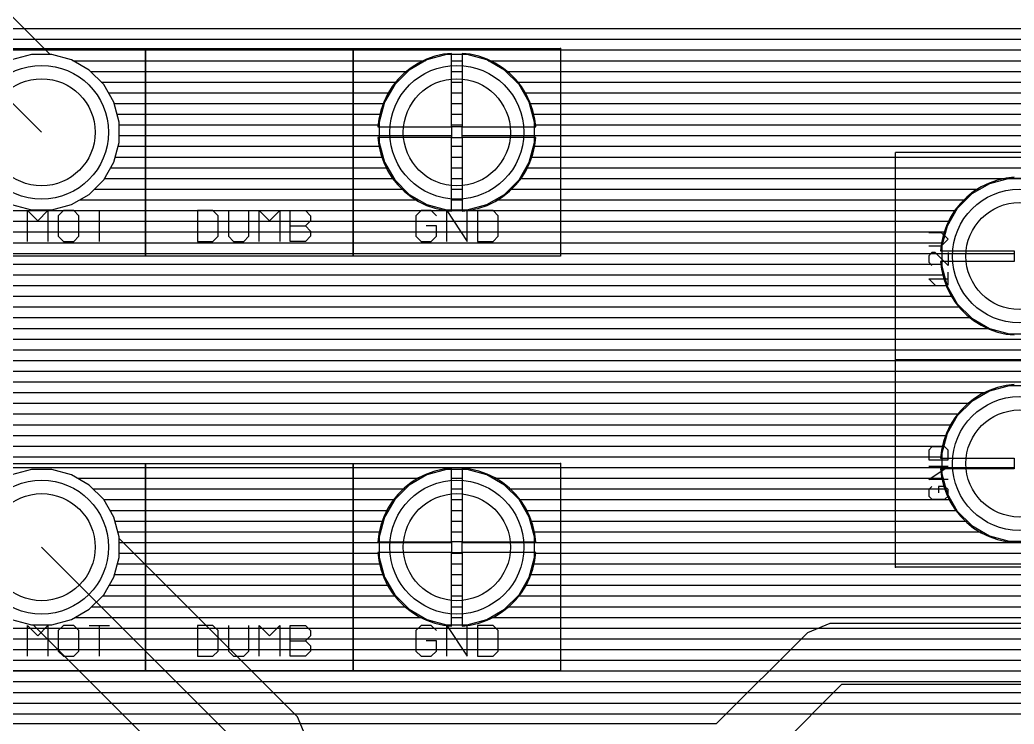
# Model space of a CAD drawing. Extents: x 0 to 5.05, y 0 to 8.75.
# Drawn here: x 1.693 to 3.177, y 1.04 to 2.093 of the extents above; entities that cross this region are included whole.
import ezdxf

# ---------------------------------------------------------------- set-up
doc = ezdxf.new("R2010")
doc.units = 0
for name, color, linetype in [('1', 22, 'CONTINUOUS'), ('16', 175, 'CONTINUOUS'), ('17', 82, 'CONTINUOUS'), ('21', 253, 'CONTINUOUS'), ('23', 7, 'CONTINUOUS'), ('44', 253, 'CONTINUOUS'), ('51', 253, 'CONTINUOUS')]:
    doc.layers.add(name, color=color, linetype=linetype)

# ---------------------------------------------------------------- blocks, each defined once
blk = doc.blocks.new('ROUNDP')
blk.add_circle((0, 0), 0.5)

msp = doc.modelspace()

# ---------------------------------------------------------------- linework, layer by layer
at = {"layer": '1'}
for p, q in [((0.048, 2.08), (3.404, 2.08)), ((0.048, 2.064), (3.404, 2.064)), ((0.979338, 2.048), (3.404, 2.048)), ((1.709728, 2.041), (1.680226, 2.033095)), ((1.740272, 2.041), (1.709728, 2.041)), ((1.769774, 2.033095), (1.740272, 2.041)), ((2.329728, 2.041), (2.300226, 2.033095)), ((2.360272, 2.041), (2.329728, 2.041)), ((2.389774, 2.033095), (2.360272, 2.041)), ((1.796226, 2.017823), (1.769774, 2.033095)), ((1.77167, 2.032), (2.29833, 2.032)), ((2.300226, 2.033095), (2.273774, 2.017823)), ((2.416226, 2.017823), (2.389774, 2.033095)), ((2.39167, 2.032), (3.404, 2.032)), ((1.817823, 1.996226), (1.796226, 2.017823)), ((1.798049, 2.016), (2.271951, 2.016)), ((2.273774, 2.017823), (2.252177, 1.996226)), ((2.437823, 1.996226), (2.416226, 2.017823)), ((2.418049, 2.016), (3.404, 2.016)), ((1.814049, 2), (2.255951, 2)), ((1.833095, 1.969774), (1.817823, 1.996226)), ((2.252177, 1.996226), (2.236905, 1.969774)), ((2.434049, 2), (3.404, 2)), ((2.453095, 1.969774), (2.437823, 1.996226)), ((1.824882, 1.984), (2.245118, 1.984)), ((2.444882, 1.984), (3.404, 1.984)), ((1.841, 1.940272), (1.833095, 1.969774)), ((1.83357, 1.968), (2.23643, 1.968)), ((2.236905, 1.969774), (2.229, 1.940272)), ((2.461, 1.940272), (2.453095, 1.969774)), ((2.45357, 1.968), (3.404, 1.968)), ((1.837857, 1.952), (2.232143, 1.952)), ((2.457857, 1.952), (3.404, 1.952)), ((1.841, 1.909728), (1.841, 1.940272)), ((1.841, 1.936), (2.229, 1.936)), ((2.229, 1.940272), (2.229, 1.909728)), ((2.461, 1.909728), (2.461, 1.940272)), ((2.461, 1.936), (3.404, 1.936)), ((1.841, 1.92), (2.229, 1.92)), ((2.461, 1.92), (3.404, 1.92)), ((1.833095, 1.880226), (1.841, 1.909728)), ((1.839465, 1.904), (2.230535, 1.904)), ((2.229, 1.909728), (2.236905, 1.880226)), ((2.453095, 1.880226), (2.461, 1.909728)), ((2.459465, 1.904), (3.404, 1.904)), ((1.835178, 1.888), (2.234822, 1.888)), ((2.455178, 1.888), (3.404, 1.888)), ((1.817823, 1.853774), (1.833095, 1.880226)), ((1.828346, 1.872), (2.241654, 1.872)), ((2.236905, 1.880226), (2.252177, 1.853774)), ((2.437823, 1.853774), (2.453095, 1.880226)), ((2.448346, 1.872), (3.404, 1.872)), ((1.819108, 1.856), (2.250892, 1.856)), ((2.439108, 1.856), (3.162942, 1.856)), ((3.165203, 1.856516), (3.152282, 1.853567)), ((3.177, 1.857845), (3.165203, 1.856516)), ((1.796226, 1.832177), (1.817823, 1.853774)), ((2.252177, 1.853774), (2.273774, 1.832177)), ((2.416226, 1.832177), (2.437823, 1.853774)), ((3.127831, 1.843439), (3.116609, 1.836388)), ((3.139772, 1.849189), (3.127831, 1.843439)), ((3.152282, 1.853567), (3.139772, 1.849189)), ((1.769774, 1.816905), (1.796226, 1.832177)), ((1.804049, 1.84), (2.265951, 1.84)), ((2.273774, 1.832177), (2.300226, 1.816905)), ((2.389774, 1.816905), (2.416226, 1.832177)), ((2.424049, 1.84), (3.122358, 1.84)), ((3.106247, 1.828124), (3.096876, 1.818753)), ((3.116609, 1.836388), (3.106247, 1.828124)), ((1.680226, 1.816905), (1.709728, 1.809)), ((1.740272, 1.809), (1.769774, 1.816905)), ((1.782063, 1.824), (2.287937, 1.824)), ((2.300226, 1.816905), (2.329728, 1.809)), ((2.360272, 1.809), (2.389774, 1.816905)), ((2.402063, 1.824), (3.102123, 1.824)), ((3.096876, 1.818753), (3.088612, 1.808391)), ((0.048, 1.808), (3.088367, 1.808)), ((1.709728, 1.809), (1.740272, 1.809)), ((2.329728, 1.809), (2.360272, 1.809)), ((3.081561, 1.797169), (3.07581, 1.785228)), ((3.088612, 1.808391), (3.081561, 1.797169)), ((0.048, 1.792), (3.079072, 1.792)), ((3.07581, 1.785228), (3.071433, 1.772718)), ((0.048, 1.776), (3.072582, 1.776)), ((3.071433, 1.772718), (3.068484, 1.759797)), ((0.048, 1.76), (3.06853, 1.76)), ((3.068484, 1.759797), (3.067155, 1.748)), ((0.048, 1.744), (3.176999, 1.744)), ((3.067155, 1.748), (3.176999, 1.748)), ((3.176999, 1.748), (3.176999, 1.732)), ((0.998599, 1.728), (3.067605, 1.728)), ((3.176999, 1.732), (3.067155, 1.732)), ((3.067155, 1.732), (3.068484, 1.720203)), ((1.022049, 1.712), (3.070356, 1.712)), ((3.068484, 1.720203), (3.071433, 1.707282)), ((3.071433, 1.707282), (3.07581, 1.694772)), ((1.037953, 1.696), (3.075381, 1.696)), ((3.07581, 1.694772), (3.081561, 1.682831)), ((1.047191, 1.68), (3.08334, 1.68)), ((3.081561, 1.682831), (3.088612, 1.671609)), ((1.054642, 1.664), (3.09468, 1.664)), ((3.088612, 1.671609), (3.096876, 1.661247)), ((1.058929, 1.648), (3.111107, 1.648)), ((3.096876, 1.661247), (3.106247, 1.651876)), ((3.106247, 1.651876), (3.116609, 1.643612)), ((3.116609, 1.643612), (3.127831, 1.636561)), ((3.127831, 1.636561), (3.139772, 1.63081)), ((1.061, 1.632), (3.137302, 1.632)), ((3.139772, 1.63081), (3.152282, 1.626433)), ((3.152282, 1.626433), (3.165203, 1.623484)), ((3.165203, 1.623484), (3.177, 1.622155)), ((1.061, 1.616), (3.404, 1.616)), ((1.058393, 1.6), (3.404, 1.6)), ((1.054106, 1.584), (3.404, 1.584)), ((1.046036, 1.568), (3.404, 1.568)), ((1.036049, 1.552), (3.404, 1.552)), ((3.169728, 1.546), (3.140226, 1.538095)), ((3.200272, 1.546), (3.169728, 1.546)), ((1.020049, 1.536), (3.136598, 1.536)), ((3.140226, 1.538095), (3.113774, 1.522823)), ((0.995135, 1.52), (3.110951, 1.52)), ((3.113774, 1.522823), (3.092177, 1.501226)), ((0.522693, 1.504), (3.094951, 1.504)), ((3.092177, 1.501226), (3.076905, 1.474774)), ((0.506693, 1.488), (3.084541, 1.488)), ((0.490693, 1.472), (3.076162, 1.472)), ((3.076905, 1.474774), (3.069, 1.445272)), ((0.474693, 1.456), (3.071875, 1.456)), ((0.458693, 1.44), (3.069, 1.44)), ((3.069, 1.445272), (3.069, 1.414728)), ((0.986396, 1.424), (3.069, 1.424)), ((1.709728, 1.421), (1.680226, 1.413095)), ((1.740272, 1.421), (1.709728, 1.421)), ((1.769774, 1.413095), (1.740272, 1.421)), ((1.796226, 1.397823), (1.769774, 1.413095)), ((2.300226, 1.413095), (2.273774, 1.397823)), ((2.329728, 1.421), (2.300226, 1.413095)), ((2.360272, 1.421), (2.329728, 1.421)), ((2.389774, 1.413095), (2.360272, 1.421)), ((2.416226, 1.397823), (2.389774, 1.413095)), ((3.069, 1.414728), (3.076905, 1.385226)), ((1.778599, 1.408), (2.291401, 1.408)), ((1.817823, 1.376226), (1.796226, 1.397823)), ((2.273774, 1.397823), (2.252177, 1.376226)), ((2.398599, 1.408), (3.070803, 1.408)), ((2.437823, 1.376226), (2.416226, 1.397823)), ((1.802049, 1.392), (2.267951, 1.392)), ((2.422049, 1.392), (3.07509, 1.392)), ((3.076905, 1.385226), (3.092177, 1.358774)), ((1.833095, 1.349774), (1.817823, 1.376226)), ((1.817953, 1.376), (2.252047, 1.376)), ((2.252177, 1.376226), (2.236905, 1.349774)), ((2.453095, 1.349774), (2.437823, 1.376226)), ((2.437953, 1.376), (3.082232, 1.376)), ((1.827191, 1.36), (2.242809, 1.36)), ((2.447191, 1.36), (3.091469, 1.36)), ((3.092177, 1.358774), (3.113774, 1.337177)), ((1.841, 1.320272), (1.833095, 1.349774)), ((1.834642, 1.344), (2.235358, 1.344)), ((2.236905, 1.349774), (2.229, 1.320272)), ((2.461, 1.320272), (2.453095, 1.349774)), ((2.454642, 1.344), (3.106951, 1.344)), ((3.113774, 1.337177), (3.140226, 1.321905)), ((1.838929, 1.328), (2.231071, 1.328)), ((2.458929, 1.328), (3.129669, 1.328)), ((3.140226, 1.321905), (3.169728, 1.314)), ((1.841, 1.317693), (1.841, 1.320272)), ((2.107146, 1.051547), (1.841, 1.317693)), ((1.846693, 1.312), (2.229, 1.312)), ((2.229, 1.320272), (2.229, 1.289728)), ((2.461, 1.289728), (2.461, 1.320272)), ((2.461, 1.312), (4.334, 1.312)), ((3.169728, 1.314), (3.200272, 1.314)), ((2.03, 1), (1.725, 1.305)), ((1.862693, 1.296), (2.229, 1.296)), ((2.461, 1.296), (4.334, 1.296)), ((1.878693, 1.28), (2.231607, 1.28)), ((2.229, 1.289728), (2.236905, 1.260226)), ((2.453095, 1.260226), (2.461, 1.289728)), ((2.458393, 1.28), (4.334, 1.28)), ((1.894693, 1.264), (2.235894, 1.264)), ((2.454106, 1.264), (4.334, 1.264)), ((1.910693, 1.248), (2.243964, 1.248)), ((2.236905, 1.260226), (2.252177, 1.233774)), ((2.437823, 1.233774), (2.453095, 1.260226)), ((2.446036, 1.248), (4.334, 1.248)), ((2.252177, 1.233774), (2.273774, 1.212177)), ((2.416226, 1.212177), (2.437823, 1.233774)), ((1.926693, 1.232), (2.253951, 1.232)), ((2.436049, 1.232), (4.334, 1.232)), ((1.942693, 1.216), (2.269951, 1.216)), ((2.273774, 1.212177), (2.300226, 1.196905)), ((2.389774, 1.196905), (2.416226, 1.212177)), ((2.420049, 1.216), (4.334, 1.216)), ((1.680226, 1.196905), (1.709728, 1.189)), ((1.709728, 1.189), (1.712307, 1.189)), ((1.712307, 1.189), (1.939, 0.962307)), ((1.958693, 1.2), (2.294865, 1.2)), ((2.300226, 1.196905), (2.329728, 1.189)), ((2.329728, 1.189), (2.360272, 1.189)), ((2.360272, 1.189), (2.389774, 1.196905)), ((2.395135, 1.2), (4.334, 1.2)), ((0.251, 1.184), (1.717307, 1.184)), ((1.974693, 1.184), (4.334, 1.184)), ((0.251, 1.168), (1.733307, 1.168)), ((1.990693, 1.168), (4.334, 1.168)), ((0.251, 1.152), (1.749307, 1.152)), ((2.006693, 1.152), (4.334, 1.152)), ((0.251, 1.136), (1.765307, 1.136)), ((2.022693, 1.136), (4.334, 1.136)), ((0.964003, 1.12), (1.781307, 1.12)), ((2.038693, 1.12), (4.334, 1.12)), ((1.005527, 1.104), (1.797307, 1.104)), ((2.054693, 1.104), (4.334, 1.104)), ((1.026049, 1.088), (1.813307, 1.088)), ((2.070693, 1.088), (4.334, 1.088)), ((1.040263, 1.072), (1.829307, 1.072)), ((2.086693, 1.072), (4.334, 1.072)), ((1.0495, 1.056), (1.845307, 1.056)), ((2.102693, 1.056), (4.334, 1.056)), ((2.121, 1.018101), (2.107146, 1.051547))]:
    msp.add_line(p, q, dxfattribs=at)
at = {"layer": '16'}
for p, q in [((1.737693, 2.041), (1.456547, 2.322146)), ((1.405, 2.245), (1.725, 1.925)), ((1.698693, 2.08), (4.334, 2.08)), ((1.714693, 2.064), (4.334, 2.064)), ((1.730693, 2.048), (4.334, 2.048)), ((1.740272, 2.041), (1.737693, 2.041)), ((1.769774, 2.033095), (1.740272, 2.041)), ((2.299772, 2.034189), (2.287831, 2.028439)), ((2.312282, 2.038567), (2.299772, 2.034189)), ((2.325203, 2.041516), (2.312282, 2.038567)), ((2.337, 2.042845), (2.325203, 2.041516)), ((2.337, 1.933), (2.337, 2.042845)), ((2.353, 2.042845), (2.353, 1.933)), ((2.364797, 2.041516), (2.353, 2.042845)), ((2.377718, 2.038567), (2.364797, 2.041516)), ((2.390228, 2.034189), (2.377718, 2.038567)), ((2.402169, 2.028439), (2.390228, 2.034189)), ((1.796226, 2.017823), (1.769774, 2.033095)), ((1.77167, 2.032), (2.295226, 2.032)), ((2.276609, 2.021388), (2.266247, 2.013124)), ((2.287831, 2.028439), (2.276609, 2.021388)), ((2.337, 2.032), (2.353, 2.032)), ((2.394774, 2.032), (4.334, 2.032)), ((2.413391, 2.021388), (2.402169, 2.028439)), ((2.423753, 2.013124), (2.413391, 2.021388)), ((1.817823, 1.996226), (1.796226, 2.017823)), ((1.798049, 2.016), (2.269853, 2.016)), ((2.266247, 2.013124), (2.256876, 2.003753)), ((2.337, 2.016), (2.353, 2.016)), ((2.420147, 2.016), (4.334, 2.016)), ((2.433124, 2.003753), (2.423753, 2.013124)), ((1.814049, 2), (2.253883, 2)), ((1.833095, 1.969774), (1.817823, 1.996226)), ((2.248612, 1.993391), (2.241561, 1.982169)), ((2.256876, 2.003753), (2.248612, 1.993391)), ((2.337, 2), (2.353, 2)), ((2.441388, 1.993391), (2.433124, 2.003753)), ((2.436117, 2), (4.334, 2)), ((2.448439, 1.982169), (2.441388, 1.993391)), ((1.824882, 1.984), (2.242712, 1.984)), ((2.241561, 1.982169), (2.23581, 1.970228)), ((2.337, 1.984), (2.353, 1.984)), ((2.447288, 1.984), (4.334, 1.984)), ((2.454189, 1.970228), (2.448439, 1.982169)), ((1.841, 1.940272), (1.833095, 1.969774)), ((1.83357, 1.968), (2.235031, 1.968)), ((2.23581, 1.970228), (2.231433, 1.957718)), ((2.337, 1.968), (2.353, 1.968)), ((2.458567, 1.957718), (2.454189, 1.970228)), ((2.454969, 1.968), (4.334, 1.968)), ((1.837857, 1.952), (2.230128, 1.952)), ((2.228484, 1.944797), (2.227155, 1.933)), ((2.231433, 1.957718), (2.228484, 1.944797)), ((2.337, 1.952), (2.353, 1.952)), ((2.461516, 1.944797), (2.458567, 1.957718)), ((2.459872, 1.952), (4.334, 1.952)), ((2.462845, 1.933), (2.461516, 1.944797)), ((1.841, 1.909728), (1.841, 1.940272)), ((1.841, 1.936), (2.227493, 1.936)), ((2.227155, 1.933), (2.336999, 1.933)), ((2.336999, 1.933), (2.336999, 1.917)), ((2.337, 1.936), (2.353, 1.936)), ((2.353, 1.933), (2.337, 1.933)), ((2.353, 1.917), (2.353, 1.933)), ((2.353, 1.933), (2.462845, 1.933)), ((2.462507, 1.936), (4.334, 1.936)), ((1.841, 1.92), (2.336999, 1.92)), ((2.336999, 1.917), (2.227155, 1.917)), ((2.227155, 1.917), (2.228484, 1.905203)), ((2.337, 1.807155), (2.337, 1.916999)), ((2.337, 1.916999), (2.353, 1.916999)), ((2.353, 1.92), (4.334, 1.92)), ((2.462845, 1.917), (2.353, 1.917)), ((2.353, 1.916999), (2.353, 1.807155)), ((2.461516, 1.905203), (2.462845, 1.917)), ((1.833095, 1.880226), (1.841, 1.909728)), ((1.839465, 1.904), (2.228758, 1.904)), ((2.228484, 1.905203), (2.231433, 1.892282)), ((2.337, 1.904), (2.353, 1.904)), ((2.458567, 1.892282), (2.461516, 1.905203)), ((2.461241, 1.904), (4.334, 1.904)), ((1.835178, 1.888), (2.232931, 1.888)), ((2.231433, 1.892282), (2.23581, 1.879772)), ((2.337, 1.888), (2.353, 1.888)), ((2.454189, 1.879772), (2.458567, 1.892282)), ((2.457068, 1.888), (4.334, 1.888)), ((1.817823, 1.853774), (1.833095, 1.880226)), ((1.828346, 1.872), (2.239553, 1.872)), ((2.23581, 1.879772), (2.241561, 1.867831)), ((2.337, 1.872), (2.353, 1.872)), ((2.448439, 1.867831), (2.454189, 1.879772)), ((2.450446, 1.872), (4.334, 1.872)), ((1.819108, 1.856), (2.249098, 1.856)), ((2.241561, 1.867831), (2.248612, 1.856609)), ((2.248612, 1.856609), (2.256876, 1.846247)), ((2.337, 1.856), (2.353, 1.856)), ((2.433124, 1.846247), (2.441388, 1.856609)), ((2.440902, 1.856), (4.334, 1.856)), ((2.441388, 1.856609), (2.448439, 1.867831)), ((3.169728, 1.856), (3.140226, 1.848095)), ((3.200272, 1.856), (3.169728, 1.856)), ((1.796226, 1.832177), (1.817823, 1.853774)), ((2.256876, 1.846247), (2.266247, 1.836876)), ((2.423753, 1.836876), (2.433124, 1.846247)), ((3.140226, 1.848095), (3.113774, 1.832823)), ((1.769774, 1.816905), (1.796226, 1.832177)), ((1.804049, 1.84), (2.263123, 1.84)), ((2.266247, 1.836876), (2.276609, 1.828612)), ((2.276609, 1.828612), (2.287831, 1.821561)), ((2.337, 1.84), (2.353, 1.84)), ((2.402169, 1.821561), (2.413391, 1.828612)), ((2.413391, 1.828612), (2.423753, 1.836876)), ((2.426877, 1.84), (3.126205, 1.84)), ((3.113774, 1.832823), (3.092177, 1.811226)), ((1.680226, 1.816905), (1.709728, 1.809)), ((1.740272, 1.809), (1.769774, 1.816905)), ((1.782063, 1.824), (2.283949, 1.824)), ((2.287831, 1.821561), (2.299772, 1.81581)), ((2.299772, 1.81581), (2.312282, 1.811433)), ((2.312282, 1.811433), (2.325203, 1.808484)), ((2.337, 1.824), (2.353, 1.824)), ((2.364797, 1.808484), (2.377718, 1.811433)), ((2.377718, 1.811433), (2.390228, 1.81581)), ((2.390228, 1.81581), (2.402169, 1.821561)), ((2.40605, 1.824), (3.104951, 1.824)), ((3.092177, 1.811226), (3.076905, 1.784774)), ((0.048, 1.808), (2.329497, 1.808)), ((1.709728, 1.809), (1.740272, 1.809)), ((2.325203, 1.808484), (2.337, 1.807155)), ((2.337, 1.808), (2.353, 1.808)), ((2.353, 1.807155), (2.364797, 1.808484)), ((2.360502, 1.808), (3.090315, 1.808)), ((0.048, 1.792), (3.081077, 1.792)), ((3.076905, 1.784774), (3.069, 1.755272)), ((0.048, 1.776), (3.074554, 1.776)), ((0.048, 1.76), (3.070267, 1.76)), ((3.069, 1.755272), (3.069, 1.724728)), ((0.048, 1.744), (3.069, 1.744)), ((1.002867, 1.728), (3.069, 1.728)), ((3.069, 1.724728), (3.076905, 1.695226)), ((1.024877, 1.712), (3.07241, 1.712)), ((1.039307, 1.696), (3.076698, 1.696)), ((3.076905, 1.695226), (3.092177, 1.668774)), ((1.049483, 1.68), (3.085696, 1.68)), ((1.056369, 1.664), (3.096951, 1.664)), ((3.092177, 1.668774), (3.113774, 1.647177)), ((1.060785, 1.648), (3.112951, 1.648)), ((3.113774, 1.647177), (3.140226, 1.631905)), ((0.953, 1.632), (3.140061, 1.632)), ((3.140226, 1.631905), (3.169728, 1.624)), ((3.169728, 1.624), (3.200272, 1.624)), ((1.062732, 1.616), (4.334, 1.616)), ((1.060328, 1.6), (4.334, 1.6)), ((1.055669, 1.584), (4.334, 1.584)), ((1.04852, 1.568), (4.334, 1.568)), ((1.037712, 1.552), (4.334, 1.552)), ((3.165203, 1.546516), (3.152282, 1.543567)), ((3.177, 1.547845), (3.165203, 1.546516)), ((1.022655, 1.536), (3.133149, 1.536)), ((3.127831, 1.533439), (3.116609, 1.526388)), ((3.139772, 1.539189), (3.127831, 1.533439)), ((3.152282, 1.543567), (3.139772, 1.539189)), ((0.998927, 1.52), (3.108599, 1.52)), ((3.106247, 1.518124), (3.096876, 1.508753)), ((3.116609, 1.526388), (3.106247, 1.518124)), ((0.048, 1.504), (3.093086, 1.504)), ((3.096876, 1.508753), (3.088612, 1.498391)), ((0.048, 1.488), (3.082083, 1.488)), ((3.081561, 1.487169), (3.07581, 1.475228)), ((3.088612, 1.498391), (3.081561, 1.487169)), ((0.048, 1.472), (3.074681, 1.472)), ((3.07581, 1.475228), (3.071433, 1.462718)), ((0.048, 1.456), (3.0699, 1.456)), ((3.071433, 1.462718), (3.068484, 1.449797)), ((0.048, 1.44), (3.06738, 1.44)), ((3.068484, 1.449797), (3.067155, 1.438)), ((3.067155, 1.438), (3.176999, 1.438)), ((3.176999, 1.438), (3.176999, 1.422)), ((0.986396, 1.424), (3.176999, 1.424)), ((1.709728, 1.421), (1.680226, 1.413095)), ((1.740272, 1.421), (1.709728, 1.421)), ((1.769774, 1.413095), (1.740272, 1.421)), ((1.796226, 1.397823), (1.769774, 1.413095)), ((2.299772, 1.414189), (2.287831, 1.408439)), ((2.312282, 1.418567), (2.299772, 1.414189)), ((2.325203, 1.421516), (2.312282, 1.418567)), ((2.337, 1.422845), (2.325203, 1.421516)), ((2.337, 1.313), (2.337, 1.422845)), ((2.353, 1.422845), (2.353, 1.313)), ((2.364797, 1.421516), (2.353, 1.422845)), ((2.377718, 1.418567), (2.364797, 1.421516)), ((2.390228, 1.414189), (2.377718, 1.418567)), ((2.402169, 1.408439), (2.390228, 1.414189)), ((3.176999, 1.422), (3.067155, 1.422)), ((3.067155, 1.422), (3.068484, 1.410203)), ((3.068484, 1.410203), (3.071433, 1.397282)), ((1.778599, 1.408), (2.287133, 1.408)), ((1.817823, 1.376226), (1.796226, 1.397823)), ((2.276609, 1.401388), (2.266247, 1.393124)), ((2.287831, 1.408439), (2.276609, 1.401388)), ((2.337, 1.408), (2.353, 1.408)), ((2.413391, 1.401388), (2.402169, 1.408439)), ((2.402867, 1.408), (3.068987, 1.408)), ((2.423753, 1.393124), (2.413391, 1.401388)), ((3.071433, 1.397282), (3.07581, 1.384772)), ((1.802049, 1.392), (2.265123, 1.392)), ((2.256876, 1.383753), (2.248612, 1.373391)), ((2.266247, 1.393124), (2.256876, 1.383753)), ((2.337, 1.392), (2.353, 1.392)), ((2.433124, 1.383753), (2.423753, 1.393124)), ((2.424877, 1.392), (3.073281, 1.392)), ((2.441388, 1.373391), (2.433124, 1.383753)), ((3.07581, 1.384772), (3.081561, 1.372831)), ((1.833095, 1.349774), (1.817823, 1.376226)), ((1.817953, 1.376), (2.250693, 1.376)), ((2.248612, 1.373391), (2.241561, 1.362169)), ((2.337, 1.376), (2.353, 1.376)), ((2.439307, 1.376), (3.080035, 1.376)), ((2.448439, 1.362169), (2.441388, 1.373391)), ((3.081561, 1.372831), (3.088612, 1.361609)), ((1.827191, 1.36), (2.240517, 1.36)), ((2.241561, 1.362169), (2.23581, 1.350228)), ((2.337, 1.36), (2.353, 1.36)), ((2.454189, 1.350228), (2.448439, 1.362169)), ((2.449483, 1.36), (3.089895, 1.36)), ((3.088612, 1.361609), (3.096876, 1.351247)), ((3.096876, 1.351247), (3.106247, 1.341876)), ((1.841, 1.320272), (1.833095, 1.349774)), ((1.834642, 1.344), (2.233631, 1.344)), ((2.231433, 1.337718), (2.228484, 1.324797)), ((2.23581, 1.350228), (2.231433, 1.337718)), ((2.337, 1.344), (2.353, 1.344)), ((2.458567, 1.337718), (2.454189, 1.350228)), ((2.456369, 1.344), (3.104123, 1.344)), ((2.461516, 1.324797), (2.458567, 1.337718)), ((3.106247, 1.341876), (3.116609, 1.333612)), ((1.838929, 1.328), (2.229215, 1.328)), ((2.228484, 1.324797), (2.227155, 1.313)), ((2.337, 1.328), (2.353, 1.328)), ((2.460785, 1.328), (3.125541, 1.328)), ((2.462845, 1.313), (2.461516, 1.324797)), ((3.116609, 1.333612), (3.127831, 1.326561)), ((3.127831, 1.326561), (3.139772, 1.32081)), ((1.841, 1.289728), (1.841, 1.320272)), ((1.841, 1.312), (2.336999, 1.312)), ((2.227155, 1.313), (2.336999, 1.313)), ((2.336999, 1.313), (2.336999, 1.297)), ((2.353, 1.313), (2.337, 1.313)), ((2.353, 1.297), (2.353, 1.313)), ((2.353, 1.313), (2.462845, 1.313)), ((2.353, 1.312), (3.404, 1.312)), ((3.139772, 1.32081), (3.152282, 1.316433)), ((3.152282, 1.316433), (3.165203, 1.313484)), ((3.165203, 1.313484), (3.177, 1.312155)), ((1.841, 1.296), (2.227267, 1.296)), ((2.336999, 1.297), (2.227155, 1.297)), ((2.227155, 1.297), (2.228484, 1.285203)), ((2.337, 1.187155), (2.337, 1.296999)), ((2.337, 1.296999), (2.353, 1.296999)), ((2.337, 1.296), (2.353, 1.296)), ((2.462845, 1.297), (2.353, 1.297)), ((2.353, 1.296999), (2.353, 1.187155)), ((2.461516, 1.285203), (2.462845, 1.297)), ((2.462732, 1.296), (3.404, 1.296)), ((1.833095, 1.260226), (1.841, 1.289728)), ((1.838393, 1.28), (2.229671, 1.28)), ((2.228484, 1.285203), (2.231433, 1.272282)), ((2.337, 1.28), (2.353, 1.28)), ((2.458567, 1.272282), (2.461516, 1.285203)), ((2.460328, 1.28), (3.404, 1.28)), ((1.834106, 1.264), (2.234331, 1.264)), ((2.231433, 1.272282), (2.23581, 1.259772)), ((2.337, 1.264), (2.353, 1.264)), ((2.454189, 1.259772), (2.458567, 1.272282)), ((2.455669, 1.264), (3.404, 1.264)), ((1.817823, 1.233774), (1.833095, 1.260226)), ((1.826036, 1.248), (2.24148, 1.248)), ((2.23581, 1.259772), (2.241561, 1.247831)), ((2.241561, 1.247831), (2.248612, 1.236609)), ((2.337, 1.248), (2.353, 1.248)), ((2.441388, 1.236609), (2.448439, 1.247831)), ((2.448439, 1.247831), (2.454189, 1.259772)), ((2.44852, 1.248), (3.404, 1.248)), ((1.796226, 1.212177), (1.817823, 1.233774)), ((2.248612, 1.236609), (2.256876, 1.226247)), ((2.433124, 1.226247), (2.441388, 1.236609)), ((1.816049, 1.232), (2.252288, 1.232)), ((2.256876, 1.226247), (2.266247, 1.216876)), ((2.337, 1.232), (2.353, 1.232)), ((2.423753, 1.216876), (2.433124, 1.226247)), ((2.437712, 1.232), (3.404, 1.232)), ((1.769774, 1.196905), (1.796226, 1.212177)), ((1.800049, 1.216), (2.267345, 1.216)), ((2.266247, 1.216876), (2.276609, 1.208612)), ((2.276609, 1.208612), (2.287831, 1.201561)), ((2.337, 1.216), (2.353, 1.216)), ((2.402169, 1.201561), (2.413391, 1.208612)), ((2.413391, 1.208612), (2.423753, 1.216876)), ((2.422655, 1.216), (3.404, 1.216)), ((1.680226, 1.196905), (1.709728, 1.189)), ((1.709728, 1.189), (1.740272, 1.189)), ((1.740272, 1.189), (1.769774, 1.196905)), ((1.775135, 1.2), (2.291072, 1.2)), ((2.287831, 1.201561), (2.299772, 1.19581)), ((2.299772, 1.19581), (2.312282, 1.191433)), ((2.312282, 1.191433), (2.325203, 1.188484)), ((2.325203, 1.188484), (2.337, 1.187155)), ((2.337, 1.2), (2.353, 1.2)), ((2.353, 1.187155), (2.364797, 1.188484)), ((2.364797, 1.188484), (2.377718, 1.191433)), ((2.377718, 1.191433), (2.390228, 1.19581)), ((2.390228, 1.19581), (2.402169, 1.201561)), ((2.398927, 1.2), (3.404, 1.2)), ((2.901899, 1.191), (2.868453, 1.177146)), ((3.404, 1.191), (2.901899, 1.191)), ((1.274693, 1.184), (2.885, 1.184)), ((2.868453, 1.177146), (2.732307, 1.041)), ((1.290693, 1.168), (2.859307, 1.168)), ((1.306693, 1.152), (2.843307, 1.152)), ((1.322693, 1.136), (2.827307, 1.136)), ((1.338693, 1.12), (2.811307, 1.12)), ((1.354693, 1.104), (2.795307, 1.104)), ((2.77, 0.95), (2.92, 1.1)), ((2.92, 1.1), (3.495, 1.1)), ((1.370693, 1.088), (2.779307, 1.088)), ((1.386693, 1.072), (2.763307, 1.072)), ((1.402693, 1.056), (2.747307, 1.056)), ((2.732307, 1.041), (1.417693, 1.041))]:
    msp.add_line(p, q, dxfattribs=at)
at = {"layer": '21'}
for p, q in [((1.703882, 1.762), (1.703882, 1.808039)), ((1.703882, 1.808039), (1.719228, 1.792693)), ((1.719228, 1.792693), (1.734575, 1.808039)), ((1.734575, 1.808039), (1.734575, 1.762)), ((1.757594, 1.808039), (1.749921, 1.800366)), ((1.749921, 1.800366), (1.749921, 1.769673)), ((1.772941, 1.808039), (1.757594, 1.808039)), ((1.780614, 1.800366), (1.772941, 1.808039)), ((1.780614, 1.769673), (1.780614, 1.800366)), ((1.79596, 1.808039), (1.826653, 1.808039)), ((1.811307, 1.762), (1.811307, 1.808039)), ((1.957843, 1.808039), (1.957843, 1.762)), ((1.980862, 1.808039), (1.957843, 1.808039)), ((1.988535, 1.800366), (1.980862, 1.808039)), ((1.988535, 1.769673), (1.988535, 1.800366)), ((2.003882, 1.808039), (2.003882, 1.769673)), ((2.034575, 1.769673), (2.034575, 1.808039)), ((2.049921, 1.762), (2.049921, 1.808039)), ((2.049921, 1.808039), (2.065267, 1.792693)), ((2.065267, 1.792693), (2.080614, 1.808039)), ((2.080614, 1.808039), (2.080614, 1.762)), ((2.09596, 1.762), (2.09596, 1.808039)), ((2.09596, 1.808039), (2.11898, 1.808039)), ((2.11898, 1.808039), (2.126653, 1.800366)), ((2.126653, 1.800366), (2.126653, 1.792693)), ((2.291555, 1.808039), (2.283882, 1.800366)), ((2.283882, 1.800366), (2.283882, 1.769673)), ((2.306902, 1.808039), (2.291555, 1.808039)), ((2.314575, 1.800366), (2.306902, 1.808039)), ((2.329921, 1.762), (2.329921, 1.808039)), ((2.329921, 1.808039), (2.360614, 1.762)), ((2.360614, 1.762), (2.360614, 1.808039)), ((2.375961, 1.808039), (2.375961, 1.762)), ((2.39898, 1.808039), (2.375961, 1.808039)), ((2.406653, 1.800366), (2.39898, 1.808039)), ((2.406653, 1.769673), (2.406653, 1.800366)), ((2.09596, 1.78502), (2.11898, 1.78502)), ((2.126653, 1.792693), (2.11898, 1.78502)), ((2.11898, 1.78502), (2.126653, 1.777346)), ((2.314575, 1.78502), (2.299228, 1.78502)), ((2.314575, 1.769673), (2.314575, 1.78502)), ((1.749921, 1.769673), (1.757594, 1.762)), ((1.772941, 1.762), (1.780614, 1.769673)), ((1.980862, 1.762), (1.988535, 1.769673)), ((2.003882, 1.769673), (2.011555, 1.762)), ((2.026901, 1.762), (2.034575, 1.769673)), ((2.126653, 1.769673), (2.11898, 1.762)), ((2.126653, 1.777346), (2.126653, 1.769673)), ((2.283882, 1.769673), (2.291555, 1.762)), ((2.306902, 1.762), (2.314575, 1.769673)), ((2.39898, 1.762), (2.406653, 1.769673)), ((3.068825, 1.77478), (3.049475, 1.77478)), ((3.0785, 1.765105), (3.068825, 1.77478)), ((1.757594, 1.762), (1.772941, 1.762)), ((1.957843, 1.762), (1.980862, 1.762)), ((2.011555, 1.762), (2.026901, 1.762)), ((2.11898, 1.762), (2.09596, 1.762)), ((2.291555, 1.762), (2.306902, 1.762)), ((2.375961, 1.762), (2.39898, 1.762)), ((3.049475, 1.75543), (3.068825, 1.75543)), ((3.068825, 1.75543), (3.0785, 1.765105)), ((3.054313, 1.745315), (3.049475, 1.740477)), ((3.049475, 1.740477), (3.049475, 1.730803)), ((3.05915, 1.745315), (3.054313, 1.745315)), ((3.0785, 1.725965), (3.05915, 1.745315)), ((3.0785, 1.745315), (3.0785, 1.725965)), ((3.049475, 1.730803), (3.054313, 1.725965)), ((3.0785, 1.6965), (3.0785, 1.71585)), ((3.05915, 1.6965), (3.049475, 1.706175)), ((3.049475, 1.706175), (3.0785, 1.706175)), ((3.054313, 1.45478), (3.049475, 1.449943)), ((3.073663, 1.45478), (3.054313, 1.45478)), ((3.0785, 1.449943), (3.073663, 1.45478)), ((3.049475, 1.449943), (3.049475, 1.43543)), ((3.0785, 1.43543), (3.0785, 1.449943)), ((3.049475, 1.43543), (3.0785, 1.43543)), ((3.049475, 1.405965), (3.0785, 1.425315)), ((3.0785, 1.425315), (3.049475, 1.425315)), ((3.0785, 1.405965), (3.049475, 1.405965)), ((3.054313, 1.39585), (3.049475, 1.391012)), ((3.073663, 1.39585), (3.063988, 1.39585)), ((3.063988, 1.39585), (3.063988, 1.386175)), ((3.0785, 1.391012), (3.073663, 1.39585)), ((3.049475, 1.391012), (3.049475, 1.381337)), ((3.049475, 1.381337), (3.054313, 1.3765)), ((3.073663, 1.3765), (3.0785, 1.381337)), ((3.0785, 1.381337), (3.0785, 1.391012)), ((3.054313, 1.3765), (3.073663, 1.3765)), ((1.703882, 1.142), (1.703882, 1.188039)), ((1.703882, 1.188039), (1.719228, 1.172693)), ((1.719228, 1.172693), (1.734575, 1.188039)), ((1.734575, 1.188039), (1.734575, 1.142)), ((1.757594, 1.188039), (1.749921, 1.180366)), ((1.772941, 1.188039), (1.757594, 1.188039)), ((1.780614, 1.180366), (1.772941, 1.188039)), ((1.79596, 1.188039), (1.826653, 1.188039)), ((1.811307, 1.142), (1.811307, 1.188039)), ((1.957843, 1.188039), (1.957843, 1.142)), ((1.980862, 1.188039), (1.957843, 1.188039)), ((1.988535, 1.180366), (1.980862, 1.188039)), ((2.003882, 1.188039), (2.003882, 1.149673)), ((2.034575, 1.149673), (2.034575, 1.188039)), ((2.049921, 1.142), (2.049921, 1.188039)), ((2.049921, 1.188039), (2.065267, 1.172693)), ((2.065267, 1.172693), (2.080614, 1.188039)), ((2.080614, 1.188039), (2.080614, 1.142)), ((2.09596, 1.142), (2.09596, 1.188039)), ((2.09596, 1.188039), (2.11898, 1.188039)), ((2.11898, 1.188039), (2.126653, 1.180366)), ((2.291555, 1.188039), (2.283882, 1.180366)), ((2.306902, 1.188039), (2.291555, 1.188039)), ((2.314575, 1.180366), (2.306902, 1.188039)), ((2.329921, 1.142), (2.329921, 1.188039)), ((2.329921, 1.188039), (2.360614, 1.142)), ((2.360614, 1.142), (2.360614, 1.188039)), ((2.375961, 1.188039), (2.375961, 1.142)), ((2.39898, 1.188039), (2.375961, 1.188039)), ((2.406653, 1.180366), (2.39898, 1.188039)), ((1.749921, 1.180366), (1.749921, 1.149673)), ((1.780614, 1.149673), (1.780614, 1.180366)), ((1.988535, 1.149673), (1.988535, 1.180366)), ((2.126653, 1.172693), (2.11898, 1.16502)), ((2.126653, 1.180366), (2.126653, 1.172693)), ((2.283882, 1.180366), (2.283882, 1.149673)), ((2.406653, 1.149673), (2.406653, 1.180366)), ((2.09596, 1.16502), (2.11898, 1.16502)), ((2.11898, 1.16502), (2.126653, 1.157346)), ((2.314575, 1.16502), (2.299228, 1.16502)), ((2.314575, 1.149673), (2.314575, 1.16502)), ((1.749921, 1.149673), (1.757594, 1.142)), ((1.772941, 1.142), (1.780614, 1.149673)), ((1.980862, 1.142), (1.988535, 1.149673)), ((2.003882, 1.149673), (2.011555, 1.142)), ((2.026901, 1.142), (2.034575, 1.149673)), ((2.126653, 1.149673), (2.11898, 1.142)), ((2.126653, 1.157346), (2.126653, 1.149673)), ((2.283882, 1.149673), (2.291555, 1.142)), ((2.306902, 1.142), (2.314575, 1.149673)), ((2.39898, 1.142), (2.406653, 1.149673)), ((1.757594, 1.142), (1.772941, 1.142)), ((1.957843, 1.142), (1.980862, 1.142)), ((2.011555, 1.142), (2.026901, 1.142)), ((2.11898, 1.142), (2.09596, 1.142)), ((2.291555, 1.142), (2.306902, 1.142)), ((2.375961, 1.142), (2.39898, 1.142))]:
    msp.add_line(p, q, dxfattribs=at)
at = {"layer": '23'}
for p in [(2.5, 2.05), (2.5, 1.43), (3, 1.275)]:
    msp.add_point(p, dxfattribs=at)
at = {"layer": '44'}
for centre in [(1.725, 1.925), (2.345, 1.925), (3.185, 1.74), (3.185, 1.43), (1.725, 1.305), (2.345, 1.305)]:
    msp.add_circle(centre, 0.08, dxfattribs=at)
at = {"layer": '51'}
for p, q in [((1.57, 2.05), (1.88, 2.05)), ((1.88, 1.74), (1.88, 2.05)), ((1.88, 2.05), (2.19, 2.05)), ((1.88, 2.05), (1.88, 1.74)), ((2.19, 1.74), (2.19, 2.05)), ((2.19, 2.05), (2.5, 2.05)), ((2.19, 2.05), (2.19, 1.74)), ((2.5, 2.05), (2.5, 1.74)), ((3, 1.585), (3, 1.895)), ((3.31, 1.895), (3, 1.895)), ((1.88, 1.74), (1.57, 1.74)), ((2.19, 1.74), (1.88, 1.74)), ((2.5, 1.74), (2.19, 1.74)), ((3, 1.275), (3, 1.585)), ((3.31, 1.585), (3, 1.585)), ((1.57, 1.43), (1.88, 1.43)), ((1.88, 1.12), (1.88, 1.43)), ((1.88, 1.43), (2.19, 1.43)), ((1.88, 1.43), (1.88, 1.12)), ((2.19, 1.12), (2.19, 1.43)), ((2.19, 1.43), (2.5, 1.43)), ((2.19, 1.43), (2.19, 1.12)), ((2.5, 1.43), (2.5, 1.12)), ((3.31, 1.275), (3, 1.275)), ((1.88, 1.12), (1.57, 1.12)), ((2.19, 1.12), (1.88, 1.12)), ((2.5, 1.12), (2.19, 1.12))]:
    msp.add_line(p, q, dxfattribs=at)

# ---------------------------------------------------------------- block references
at = {"layer": '17', "xscale": 0.2, "yscale": 0.2}
for p, rotation in [((1.725, 1.925), 180), ((1.725, 1.925), 180), ((2.345, 1.925), 180), ((2.345, 1.925), 180), ((3.185, 1.43), 90), ((3.185, 1.43), 90), ((1.725, 1.305), 180), ((1.725, 1.305), 180), ((2.345, 1.305), 180), ((2.345, 1.305), 180)]:
    msp.add_blockref('ROUNDP', p, dxfattribs=dict(at, rotation=rotation))
msp.add_blockref('ROUNDP', (3.185, 1.74), dxfattribs=at)
msp.add_blockref('ROUNDP', (3.185, 1.74), dxfattribs=at)

doc.saveas('drawing.dxf')
